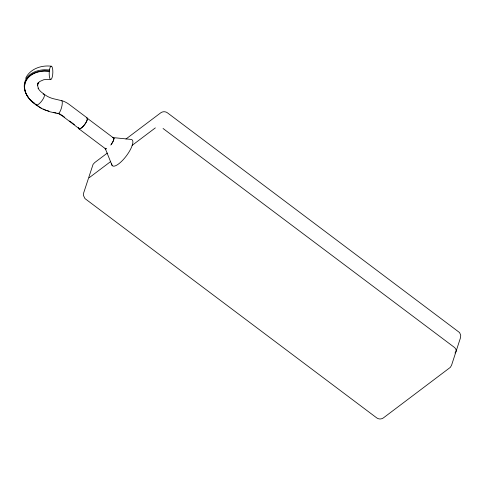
<?xml version="1.0" encoding="UTF-8"?>
<svg xmlns="http://www.w3.org/2000/svg" width="485" height="485" viewBox="0 0 485 485"><rect width="100%" height="100%" fill="white"/><g stroke="black" fill="none" stroke-linecap="round" stroke-linejoin="round"><path stroke-width="0.73" d="M50.858 79.443A6.754 1.813 -87.8 0 0 52.841 72.41A6.814 1.831 -87.8 0 0 51.78 66.493A6.814 1.831 -87.8 0 0 49.755 68.579L49.197 72.986A6.754 1.813 -87.8 0 0 50.858 79.443L43.88 79.692L39.715 81.504L37.969 83.177L38.806 82.292L37.678 84.208L38.151 83.044L37.636 85.172L37.654 83.923L37.763 86.233L38.509 88.585M25.638 78.334C29.937 68.876 41.322 65.002 51.083 66.19M107.33 153.066L94.702 162.578L93.078 164.354L83.638 193.006L83.432 195.455L84.984 198.595L376.754 417.912C378.639 419.337 381.398 419.325 383.308 417.967L450.347 367.345L451.571 365.217L460.514 337.705L460.714 335.256L459.592 332.583L167.392 112.793C165.512 111.368 162.754 111.38 160.844 112.738L125.967 139.019M89.204 177.722L110.586 161.608M132.181 145.336L155.345 127.882M49.47 69.931L44.505 69.743A28.16 19.703 18 0 0 28.3 97.255M49.337 70.962L44.42 70.78A27.657 19.351 18 0 0 31.883 101.577L39.994 107.446A42.801 40.57 -42.9 0 0 41.486 108.258M49.294 71.283L44.396 71.101A27.487 19.23 18 0 0 31.937 101.711L36.236 105.106A6.754 2.189 -52.8 0 0 42.304 100.243A6.754 2.189 -52.8 0 0 43.899 94.096L40.982 91.792A17.533 12.27 18 0 1 37.994 88.124M113.248 137.607L131.326 139.444A16.308 5.129 -53.1 0 1 132.599 144.094L131.611 147.022A16.308 5.129 -53.1 0 1 119.801 162.978A16.308 5.129 -53.1 0 1 111.659 163.845M59.018 113.739A13.725 13.01 -42.9 0 1 60.874 114.824L79.219 128.713A6.754 2.122 -53.1 0 0 85.215 123.796A6.754 2.122 -53.1 0 0 86.851 117.679L68.688 104.045A27.039 25.632 -42.9 0 0 62.401 100.838L53.338 98.71A29.482 27.942 -42.9 0 1 46.833 96.042L43.899 94.096A6.814 2.207 -52.8 0 0 43.147 94.181M53.265 112.326L56.157 112.963M61.522 100.553A6.76 1.855 -74.7 0 1 61.571 107.494A6.76 1.855 -74.7 0 1 58 113.599L49.888 111.774M61.237 115.181L60.91 114.951A13.665 12.956 -42.9 0 0 58.74 113.72M163.057 128.489L454.124 347.187A5.626 3.935 18 0 1 455.797 352.031M87.057 118.079L114.193 138.474M61.71 115.078L64.741 117.358M69.585 120.995L74.429 124.633M78.77 128.713L105.906 149.101M34.544 103.317L31.743 101.098A28.16 19.703 18 0 1 30.155 99.498M58 113.605L57.733 113.326A13.665 12.956 -42.9 0 1 58.406 113.581M112.096 165.433L105.221 148.452A6.802 2.14 -53.1 0 0 106.421 148.677M35.763 104.639L40.037 107.573A42.862 40.625 -42.9 0 0 45.687 110.228M112.52 137.685A6.802 2.14 -53.1 0 1 113.781 139.547L113.369 140.771A6.802 2.14 -53.1 0 1 110.732 145.039M455.433 352.54A5.626 3.935 18 0 1 454.942 352.989M49.494 111.453A42.862 40.625 -42.9 0 1 46.22 110.428M48.888 111.168A42.801 40.57 -42.9 0 1 47.791 110.841M47.251 110.671A42.801 40.57 -42.9 0 1 46.172 110.295M45.639 110.101A42.801 40.57 -42.9 0 1 43.019 109.004M60.48 114.181A13.956 13.228 -42.9 0 1 60.777 114.387M57.685 113.199A13.725 13.01 -42.9 0 1 58.358 113.448M86.536 117.855A6.748 2.122 -53.1 0 1 84.378 124.972A6.748 2.122 -53.1 0 1 78.534 128.125M112.829 137.649A6.748 2.122 -53.1 0 1 111.338 144.221M106.112 148.707A6.748 2.122 -53.1 0 1 105.148 148.167M78.667 127.822L78.794 128.379L78.667 127.822"/></g></svg>
